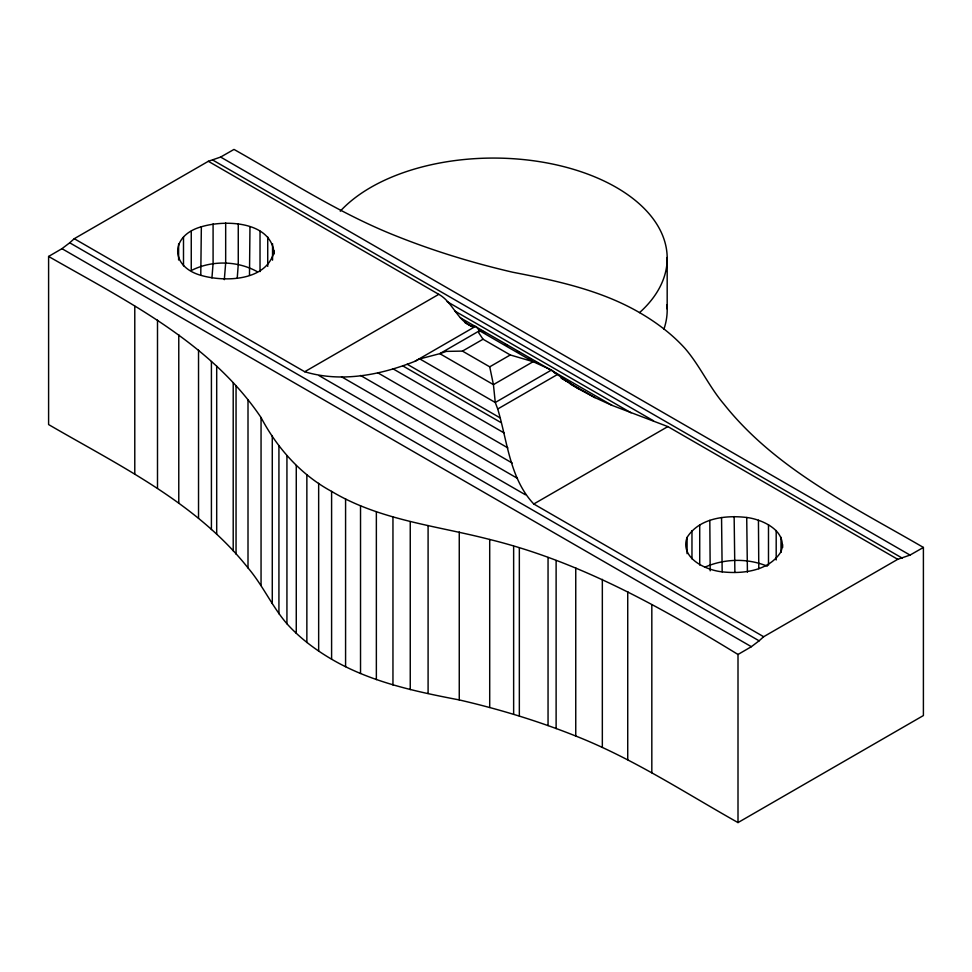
<?xml version="1.0" encoding="UTF-8"?>
<svg xmlns="http://www.w3.org/2000/svg" width="972" height="972" viewBox="0 0 972 972"><rect width="100%" height="100%" fill="white"/><g stroke="black" fill="none" stroke-linecap="round" stroke-linejoin="round"><path stroke-width="1.46" d="M200.779 274.772L201.35 226.78C225.297 219.526 271.905 221.179 274.177 254.008M249.488 275.088L249.974 226.707M211.932 277.919L213.087 263.606L213.087 223.961M224.313 279.657L225.674 263.072L225.674 222.977M237.253 277.883L238.262 264.493L238.262 223.912M201.35 226.78C170.088 235.455 169.626 266.656 201.131 275.404C225.164 282.305 267.397 281.102 274.177 250.983M687.083 537.419C679.732 557.721 704.858 569.738 721.309 571.743C742.28 574.197 768.718 571.317 780.953 551.804C788.292 531.502 763.178 519.485 746.715 517.481C725.744 515.026 699.305 517.906 687.083 537.419L687.083 553.663M69.705 242.793L74.261 238.699L208.336 161.291L220.632 157.063L233.997 149.421C287.396 179.468 339.021 213.427 396.248 236.014C434.059 251.128 473.097 263.023 512.742 272.233C556.652 280.726 601.364 290.239 640.402 313.106C656.853 322.74 672.26 334.319 685.066 348.486C699.925 365.715 709.196 386.892 723.994 404.206C775.863 469.525 852.966 506.436 923.4 547.443L923.4 715.55L738.003 822.579C684.616 792.532 632.991 758.573 575.752 736.023C537.941 720.932 498.903 709.086 459.258 699.925C415.348 691.505 370.624 682.052 331.598 659.198C315.147 649.551 299.74 637.972 286.934 623.769C272.063 606.504 262.805 585.278 248.006 567.915C196.198 502.5 119.058 465.564 48.6 424.557L48.6 256.45L61.965 248.674L69.705 242.793L759.108 640.815L763.664 636.721L897.739 559.313L910.035 555.085L923.4 547.443M738.003 822.579L738.003 654.472L751.368 646.696L759.108 640.815M74.261 238.699L304.71 371.741L438.785 294.334C452.66 301.964 457.156 320.432 471.748 326.228L476.073 326.519L479.536 330.723L533.154 361.681L551.464 370.04L565.352 380.356L579.409 389.31L594.949 397.621L612.032 405.373L667.849 426.587L897.739 559.313M304.71 371.741C341.075 382.737 380.453 375.071 415.044 361.268L474.846 326.738M483.035 339.228L478.674 332.728L479.536 330.723L439.806 353.662L446.355 351.39L462.465 351.099L483.035 339.228L510.288 354.962L533.154 361.681L493.424 384.62L439.806 353.662L419.041 359.118L415.044 361.268M462.465 351.099L489.718 366.833L510.288 354.962M551.464 370.04L495.27 402.481L419.88 358.96M763.664 636.721L533.774 503.994C509.705 478.431 507.445 441.288 497.713 408.993L557.515 374.463L553.578 372.191M533.774 503.994L667.849 426.587M704.761 567.223C724.213 558.633 747.529 557.952 767.224 566.19M48.6 256.45C125.291 300.421 210.074 341.877 261.055 417.547C277.227 448.177 300.895 474.798 331.598 491.395C379.712 520.251 436.477 525.658 489.706 539.472C579.154 561.403 660.085 606.771 738.003 654.472M257.507 271.808C237.508 260.605 211.689 260.119 191.253 270.532L191.253 231.251M220.632 157.063L910.035 555.085M212.892 160.125L902.295 558.147M208.336 161.291L438.785 294.334M447.156 301.66L653.488 420.779M455.103 311.21L631.035 412.784M460.376 317.808L612.032 405.373M481.407 330.529L485.344 332.801M505.027 344.161L507.651 345.68M516.837 350.977L519.461 352.496M528.647 357.793L531.271 359.312M535.207 361.584L537.832 363.103M561.792 378.217L569.628 382.737M464.689 322.425L472.514 326.932M561.075 378.072L594.949 397.621M570.285 384.037L579.409 389.31M407.207 364.233L500.252 417.948M402.93 365.97L500.811 422.468M393.15 368.886L503.97 432.868M377.61 372.701L507.87 447.898M360.527 375.459L512.183 463.012M341.524 376.784L517.456 478.358M319.01 375.605L525.427 494.784M61.965 248.674L751.368 646.696M497.713 408.993L495.27 402.481L493.424 384.62L489.718 366.833M758.792 568.742L758.439 520.263M747.419 572.144L746.715 517.481M734.881 572.423L734.139 516.533M722.172 571.864L721.552 517.517M710.18 570.807L709.815 520.336M782.642 544.539L782.642 547.503M781.014 537.273L781.014 552.303M776.191 530.518L776.191 559.969M768.488 524.71L768.488 565.157M699.719 524.807L699.719 565.036M691.967 530.639L691.967 558.888M667.181 257.544L667.181 308.975M651.823 604.73L651.823 772.837M627.73 591.608L627.73 759.715M602.336 579.336L602.336 747.432M575.752 567.94L575.752 736.023M556.118 560.528L556.118 728.587M548.05 557.478L548.05 725.537M519.34 547.977L519.34 716M513.641 546.349L513.641 714.359M489.706 539.472L489.706 707.458M459.258 531.988L459.258 699.925M428.093 525.548L428.093 693.437M410.245 521.745L410.245 689.61M392.955 517.14L392.955 684.981M376.358 511.77L376.358 679.598M360.527 505.659L360.527 673.475M345.582 498.855L345.582 666.658M331.598 491.395L331.598 659.198M318.658 483.315L318.658 651.119M306.86 474.676L306.86 642.492M296.266 465.527L296.266 633.355M286.934 455.929L286.934 623.769M278.928 445.929L278.928 613.794M272.549 243.717L272.549 260.144M272.281 435.59L272.281 603.49M267.725 236.949L267.725 266.377M261.055 417.547L261.055 585.496M260.022 231.154L260.022 271.601M248.006 399.929L248.006 567.915M236.05 386.078L236.05 554.089M233.207 382.786L233.207 550.808M216.695 366.177L216.695 534.223M211.41 361.511L211.41 529.57M198.531 350.163L198.531 518.234M183.501 237.083L183.501 265.854M178.775 334.793L178.775 502.889M178.617 243.851L178.617 260.01M157.5 320.128L157.5 488.223M134.78 306.204L134.78 474.312M340.261 211.191A173.66 100.262 0 0 1 581.463 171.874A173.66 100.262 0 0 1 639.527 312.632M666.962 304.625A173.66 100.262 0 0 1 663.876 329.289"/></g></svg>
